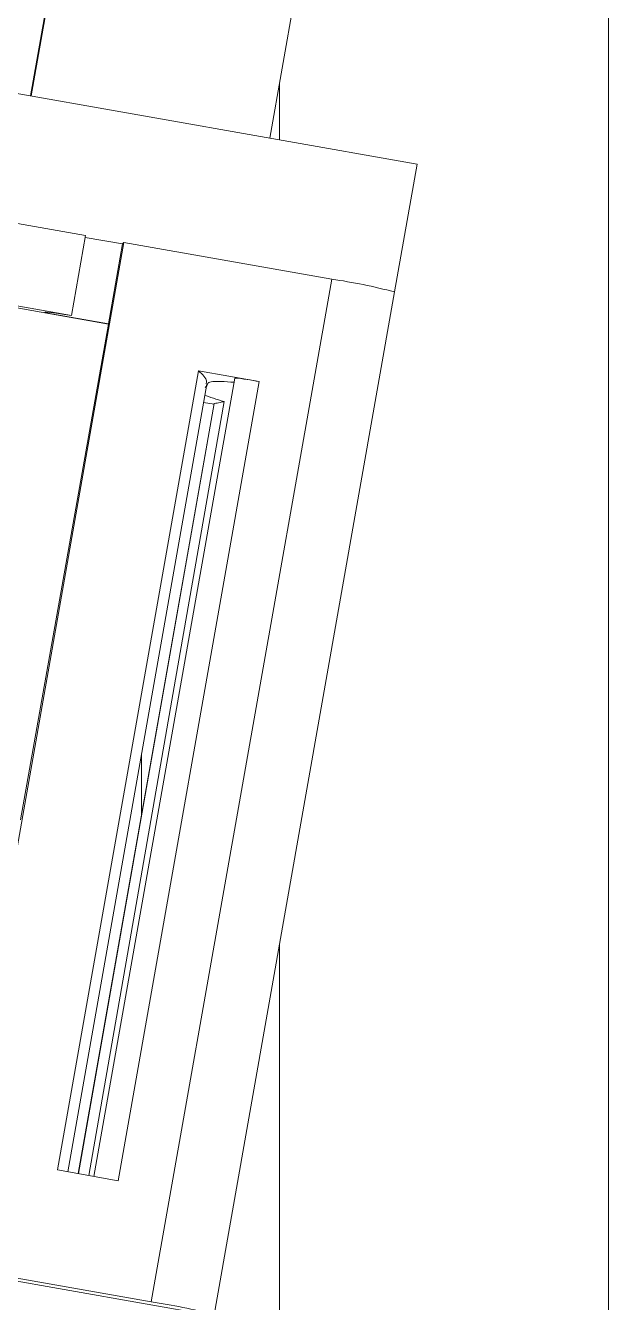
# Model space of a CAD drawing. Header units: millimetres. Extents: x 0 to 1189, y 0 to 841.
# Drawn here: x 370.2 to 377.37, y 469.7 to 485.43 of the extents above; entities that cross this region are included whole.
import ezdxf

# ---------------------------------------------------------------- set-up
doc = ezdxf.new("R2010")
doc.units = ezdxf.units.MM
doc.layers.get('0').update_dxf_attribs({"lineweight": 18})

msp = doc.modelspace()

# ---------------------------------------------------------------- linework, layer by layer
at = {"color": 8, "linetype": 'Continuous', "lineweight": 15}
for p, q in [((377.374, 514.6316), (377.374, 455.3483)), ((372.5205, 480.7734), (370.8476, 471.2857))]:
    msp.add_line(p, q, dxfattribs=at)
at = {"color": 7, "linetype": 'Continuous', "lineweight": 15}
for p, q in [((375.5583, 497.3861), (373.2056, 484.0434)), ((371.5676, 491.9869), (370.2588, 484.5642)), ((371.5773, 491.999), (370.2662, 484.5629)), ((375.0174, 483.7231), (367.1404, 485.1154)), ((373.324, 484.7148), (373.324, 484.0224)), ((374.739, 482.1496), (375.0174, 483.7231)), ((370.9349, 482.8427), (370.029, 483.0028)), ((370.7613, 481.8582), (370.9349, 482.8427)), ((370.9311, 482.8212), (371.3919, 482.7397)), ((371.4075, 482.7591), (369.1856, 470.1583)), ((371.2184, 481.7553), (371.3919, 482.7397)), ((371.3919, 482.7397), (371.4075, 482.7591)), ((373.9675, 482.3067), (371.4075, 482.7591)), ((371.7457, 469.7058), (373.9675, 482.3067)), ((374.7397, 482.148), (372.5178, 469.5472)), ((369.838, 481.9966), (371.2165, 481.7529)), ((369.8555, 482.0183), (370.7613, 481.8582)), ((370.4466, 481.8917), (370.448, 481.8997)), ((371.2184, 481.7553), (370.4466, 481.8917)), ((370.1357, 475.6437), (371.2165, 481.7529)), ((371.2184, 481.7553), (371.2165, 481.7529)), ((370.5905, 471.3311), (372.3264, 481.1756)), ((372.7726, 481.0883), (371.0382, 471.252)), ((372.3264, 481.1756), (373.0739, 481.0434)), ((370.7182, 471.3086), (372.4294, 481.013)), ((373.0739, 481.0434), (371.3381, 471.199)), ((372.5196, 480.773), (370.8467, 471.2859)), ((372.3897, 480.7877), (372.5182, 480.765)), ((372.5196, 480.773), (372.5205, 480.7734)), ((371.624, 476.4454), (371.624, 475.6939)), ((373.324, 474.1193), (373.324, 464.8493)), ((371.3381, 471.199), (370.5905, 471.3311)), ((372.5073, 469.5341), (369.1596, 470.1258)), ((371.7457, 469.7058), (369.1856, 470.1583))]:
    msp.add_line(p, q, dxfattribs=at)
for points in [[(370.4466, 481.8917), (370.4343, 481.897), (370.4376, 481.8995), (370.4565, 481.8993), (370.4906, 481.8962), (370.5393, 481.8905), (370.6014, 481.8821), (370.676, 481.8713), (370.7613, 481.8582)], [(372.6418, 480.7987), (372.0729, 477.541), (371.4981, 474.2499), (370.9764, 471.2629)]]:
    msp.add_lwpolyline(points, dxfattribs=at)
for centre, radius, start, end in [((372.956, 475.4246), 6.956, 75.14216, 81.63836), ((372.5233, 478.3774), 2.7223, 78.33092, 84.74509), ((370.7335, 462.8209), 6.9589, 75.14351, 81.637)]:
    msp.add_arc(centre, radius, start, end, dxfattribs=at)
for points, knots in [([(372.3264, 481.1756), (372.3745, 481.1317), (372.4398, 481.072), (372.4234, 481.0268), (372.419, 481.0148)], [0, 0, 0, 0, 0.14621053, 0.19859093, 0.19859093, 0.19859093, 0.19859093]), ([(372.7696, 481.0351), (372.7103, 481.0395), (372.5703, 481.0499), (372.4675, 481.0445), (372.4393, 481.0234), (372.4338, 480.9968), (372.4186, 480.9808), (372.4106, 480.9724)], [0, 0, 0, 0, 0.05834938, 0.13754567, 0.21921997, 0.30094742, 0.3928336, 0.3928336, 0.3928336, 0.3928336]), ([(372.4036, 480.8781), (372.4323, 480.8659), (372.4825, 480.8444), (372.5939, 480.8124), (372.6418, 480.7987)], [0, 0, 0, 0, 0.14340134, 0.25130001, 0.25130001, 0.25130001, 0.25130001]), ([(372.5205, 480.7734), (372.5449, 480.7778), (372.5883, 480.7857), (372.6255, 480.7948), (372.6418, 480.7987)], [0, 0, 0, 0, 0.06951288, 0.12388335, 0.12388335, 0.12388335, 0.12388335])]:
    msp.add_open_spline(points, degree=3, knots=knots, dxfattribs=at)

doc.saveas('drawing.dxf')
